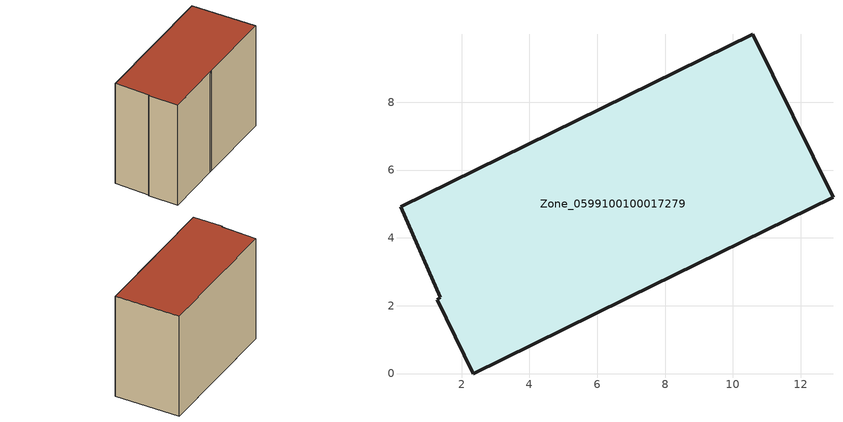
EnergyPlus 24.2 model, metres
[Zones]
Zone_0599100100017279
 floor ground (C_G): 1.38,2.25 0.2,4.92 10.59,10 12.95,5.19 6.92,2.25 6.81,2.19 2.35,0 1.28,2.18 z0
 wall outside (C_F): 1.28,2.18 2.35,0 6.81,2.19 6.92,2.25 12.95,5.19 10.59,10 0.2,4.92 1.38,2.25 1.28,2.18 z0:8.91
 roof outside (C_R): 0.2,4.92 1.38,2.25 1.28,2.18 2.35,0 6.81,2.19 6.92,2.25 12.95,5.19 10.59,10 z8.91
[BUILDING]
Pand.0599100100017279: North Axis=0; Terrain=City; Loads Convergence Tolerance Value=0.04; Temperature Convergence Tolerance Value=0.4; Solar Distribution=FullExterior; Maximum Number of Warmup Days=25; Minimum Number of Warmup Days=1
[Site:Location]
Rotterdam.The.Hague.AP_ZH_NLD Design_Conditions: Latitude=51.96; Longitude=4.45; Time Zone=1; Elevation=-4.5
[SITE:GROUNDTEMPERATURE:BUILDINGSURFACE]
18, 18, 18, 18, 18, 18, 18, 18, 18, 18, 18, 18
[MATERIAL] Thermal Absorptance=0.9; Solar Absorptance=0.7; Visible Absorptance=0.7
Name | Roughness | Thickness | Conductivity | Density | Specific Heat
G.TC.2015-2018 | MediumSmooth | 0.15 | 0.0428571 | 540 | 1210
F.TC.2015-2018 | Rough | 0.3 | 0.0666667 | 1920 | 840
R.TC.2015-2018 | MediumRough | 0.2 | 0.0333333 | 1500 | 1000
[CONSTRUCTION]
C_G: G.TC.2015-2018
C_F: F.TC.2015-2018
C_R: R.TC.2015-2018
[ZONE]
Zone_0599100100017279: Type=1; Multiplier=1; Ceiling Height=Autocalculate; Volume=Autocalculate; Floor Area=autocalculate; Part of Total Floor Area=Yes
[ZONEINFILTRATION:DESIGNFLOWRATE]
Infil_Zone_0599100100017279: Zone or ZoneList or Space or SpaceList=Zone_0599100100017279; Schedule=AlwaysOn; Design Flow Rate Calculation Method=Flow/Area; Flow Rate per Floor Area=0.0015; Constant Term Coefficient=1; Temperature Term Coefficient=0; Velocity Term Coefficient=0; Velocity Squared Term Coefficient=0
[HVACTEMPLATE:ZONE:IDEALLOADSAIRSYSTEM]
Zone_0599100100017279: Maximum Heating Supply Air Temperature=50; Minimum Cooling Supply Air Temperature=13; Maximum Heating Supply Air Humidity Ratio=0.0156; Minimum Cooling Supply Air Humidity Ratio=0.0077; Heating Limit=NoLimit; Cooling Limit=NoLimit; Dehumidification Control Type=ConstantSensibleHeatRatio; Cooling Sensible Heat Ratio=0.7; Dehumidification Setpoint=60; Humidification Control Type=None; Humidification Setpoint=30; Outdoor Air Method=None; Outdoor Air Flow Rate per Person=0.00944; Outdoor Air Flow Rate per Zone Floor Area=0; Outdoor Air Flow Rate per Zone=0; Demand Controlled Ventilation Type=None; Outdoor Air Economizer Type=NoEconomizer; Heat Recovery Type=None; Sensible Heat Recovery Effectiveness=0.7; Latent Heat Recovery Effectiveness=0.65
[ZONECONTROL:THERMOSTAT]
ThermostatControl_Zone_0599100100017279: Zone or ZoneList=Zone_0599100100017279; Control Type Schedule=DualSetpointControlType; Control 1=Thermostat_Zone_0599100100017279; Temperature Difference Between Cutout And Setpoint=0
[THERMOSTATSETPOINT:DUALSETPOINT]
Thermostat_Zone_0599100100017279: Heating Setpoint Temperature Schedule=HeatingSetpoint_Zone_0599100100017279; Cooling Setpoint Temperature Schedule=CoolingSetpoint_Zone_0599100100017279
[SCHEDULE:COMPACT]
HeatingSetpoint_Zone_0599100100017279: Through: 12/31, For: AllDays, Until: 24:00, 21
CoolingSetpoint_Zone_0599100100017279: Through: 12/31, For: AllDays, Until: 24:00, 24
DualSetpointControlType: Through: 12/31, For: AllDays, Until: 24:00, 4
AlwaysOn: Through: 12/31, For: AllDays, Until: 24:00, 1
